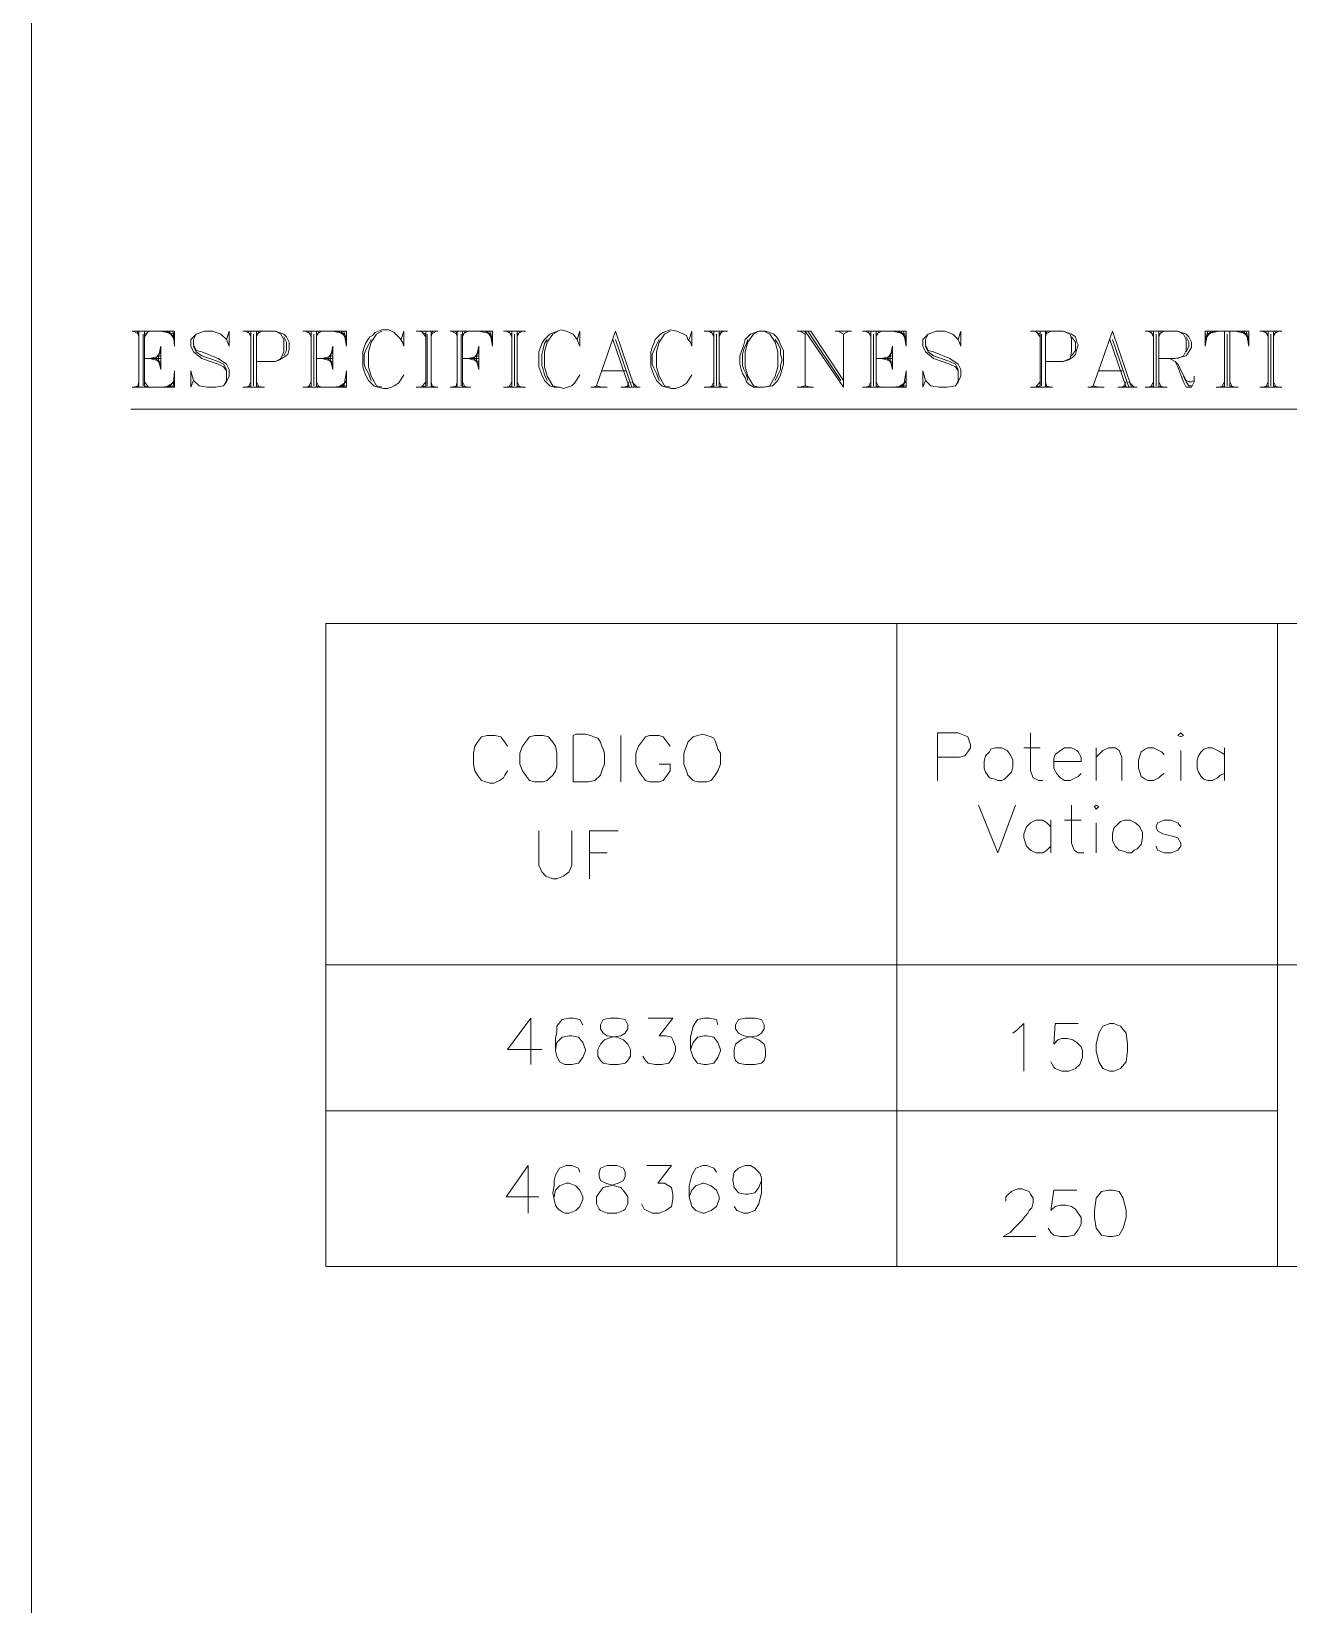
# Model space of a CAD drawing. Extents: x 604418 to 606014, y 1310869 to 1312555.
# Drawn here: x 605470.82 to 605489.36, y 1310934.24 to 1310957.45 of the extents above; entities that cross this region are included whole.
import ezdxf

# ---------------------------------------------------------------- set-up
doc = ezdxf.new("R2010")
doc.units = 0
doc.header["$MEASUREMENT"] = 0
doc.layers.get('0').update_dxf_attribs({"color": 10})

msp = doc.modelspace()

# ---------------------------------------------------------------- linework, layer by layer
at = {"color": 7, "lineweight": 13}
msp.add_lwpolyline([(605470.818, 1310924.029), (605531.002, 1310924.029), (605531.002, 1311001.915), (605470.818, 1311001.915)], close=True, dxfattribs=at)
for points in [[(605472.303, 1310953.026), (605472.928, 1310953.026), (605472.928, 1310952.805)], [(605472.324, 1310953.026), (605472.404, 1310952.986)], [(605472.384, 1310953.026), (605472.404, 1310952.946)], [(605472.404, 1310953.026), (605472.404, 1310952.201)], [(605472.485, 1310953.026), (605472.485, 1310952.201)], [(605472.545, 1310953.026), (605472.485, 1310952.946)], [(605472.565, 1310953.026), (605472.485, 1310952.986)], [(605472.726, 1310953.026), (605472.928, 1310952.986)], [(605472.807, 1310953.026), (605472.928, 1310952.946)], [(605472.847, 1310953.026), (605472.928, 1310952.905)], [(605472.908, 1310953.026), (605472.928, 1310952.805)], [(605473.693, 1310952.905), (605473.733, 1310953.026), (605473.733, 1310952.805), (605473.693, 1310952.905), (605473.613, 1310952.986), (605473.492, 1310953.026), (605473.371, 1310953.026), (605473.25, 1310952.986), (605473.17, 1310952.905), (605473.17, 1310952.805), (605473.21, 1310952.724), (605473.331, 1310952.623), (605473.572, 1310952.543), (605473.653, 1310952.503), (605473.693, 1310952.442), (605473.693, 1310952.301), (605473.653, 1310952.221)], [(605473.935, 1310953.026), (605474.418, 1310953.026), (605474.539, 1310952.986), (605474.579, 1310952.946), (605474.62, 1310952.865), (605474.62, 1310952.825), (605474.62, 1310952.764), (605474.599, 1310952.684), (605474.539, 1310952.644), (605474.479, 1310952.603), (605474.418, 1310952.583), (605474.317, 1310952.583), (605474.237, 1310952.583), (605474.136, 1310952.583)], [(605473.975, 1310953.026), (605474.056, 1310952.986)], [(605474.015, 1310953.026), (605474.056, 1310952.946)], [(605474.056, 1310953.026), (605474.056, 1310952.201)], [(605474.136, 1310953.026), (605474.136, 1310952.201)], [(605474.177, 1310953.026), (605474.136, 1310952.946)], [(605474.217, 1310953.026), (605474.136, 1310952.986)], [(605474.418, 1310953.026), (605474.499, 1310952.986), (605474.539, 1310952.905), (605474.539, 1310952.724), (605474.499, 1310952.623), (605474.418, 1310952.583)], [(605474.821, 1310953.026), (605475.465, 1310953.026), (605475.465, 1310952.805)], [(605474.861, 1310953.026), (605474.942, 1310952.986)], [(605474.902, 1310953.026), (605474.942, 1310952.946)], [(605474.942, 1310953.026), (605474.942, 1310952.201)], [(605475.022, 1310953.026), (605475.022, 1310952.201)], [(605475.063, 1310953.026), (605475.022, 1310952.946)], [(605475.103, 1310953.026), (605475.022, 1310952.986)], [(605475.264, 1310953.026), (605475.465, 1310952.986)], [(605475.345, 1310953.026), (605475.465, 1310952.946)], [(605475.385, 1310953.026), (605475.465, 1310952.905)], [(605475.425, 1310953.026), (605475.465, 1310952.805)], [(605476.271, 1310952.905), (605476.311, 1310953.026), (605476.311, 1310952.805), (605476.291, 1310952.865), (605476.251, 1310952.926), (605476.211, 1310952.966), (605476.17, 1310953.006), (605476.09, 1310953.046), (605475.989, 1310953.046), (605475.888, 1310953.006), (605475.848, 1310952.966), (605475.808, 1310952.946), (605475.768, 1310952.885), (605475.747, 1310952.845), (605475.727, 1310952.785), (605475.707, 1310952.724), (605475.707, 1310952.503), (605475.747, 1310952.382), (605475.788, 1310952.301), (605475.868, 1310952.221), (605475.929, 1310952.201), (605476.009, 1310952.18), (605476.07, 1310952.18), (605476.13, 1310952.201), (605476.17, 1310952.221), (605476.231, 1310952.261), (605476.271, 1310952.321), (605476.311, 1310952.382)], [(605475.989, 1310953.026), (605475.909, 1310952.986), (605475.828, 1310952.865), (605475.788, 1310952.724), (605475.788, 1310952.503), (605475.828, 1310952.362), (605475.909, 1310952.221), (605475.989, 1310952.201)], [(605476.493, 1310953.026), (605476.815, 1310953.026)], [(605476.553, 1310953.026), (605476.634, 1310952.986)], [(605476.573, 1310953.026), (605476.634, 1310952.946)], [(605476.634, 1310953.026), (605476.634, 1310952.201)], [(605476.714, 1310953.026), (605476.714, 1310952.201)], [(605476.734, 1310953.026), (605476.714, 1310952.946)], [(605476.795, 1310953.026), (605476.714, 1310952.986)], [(605476.996, 1310953.026), (605477.62, 1310953.026), (605477.62, 1310952.805)], [(605477.016, 1310953.026), (605477.097, 1310952.986)], [(605477.077, 1310953.026), (605477.097, 1310952.946)], [(605477.097, 1310953.026), (605477.097, 1310952.201)], [(605477.177, 1310953.026), (605477.177, 1310952.201)], [(605477.218, 1310953.026), (605477.177, 1310952.946)], [(605477.258, 1310953.026), (605477.177, 1310952.986)], [(605477.419, 1310953.026), (605477.62, 1310952.986)], [(605477.52, 1310953.026), (605477.62, 1310952.946)], [(605477.54, 1310953.026), (605477.62, 1310952.905)], [(605477.58, 1310953.026), (605477.62, 1310952.805)], [(605477.782, 1310953.026), (605478.104, 1310953.026)], [(605477.822, 1310953.026), (605477.902, 1310952.986)], [(605477.862, 1310953.026), (605477.902, 1310952.946)], [(605477.902, 1310953.026), (605477.902, 1310952.201)], [(605477.983, 1310953.026), (605477.983, 1310952.201)], [(605478.023, 1310953.026), (605477.983, 1310952.946)], [(605478.064, 1310953.026), (605477.983, 1310952.986)], [(605478.869, 1310952.905), (605478.909, 1310953.026), (605478.909, 1310952.805), (605478.889, 1310952.845), (605478.869, 1310952.905), (605478.809, 1310952.986), (605478.708, 1310953.026), (605478.627, 1310953.046), (605478.527, 1310953.006), (605478.466, 1310952.986), (605478.426, 1310952.946), (605478.386, 1310952.905), (605478.346, 1310952.845), (605478.325, 1310952.785), (605478.305, 1310952.724), (605478.305, 1310952.503), (605478.346, 1310952.382), (605478.386, 1310952.301), (605478.466, 1310952.221), (605478.527, 1310952.201), (605478.607, 1310952.201), (605478.668, 1310952.18), (605478.728, 1310952.201), (605478.789, 1310952.221), (605478.829, 1310952.261), (605478.869, 1310952.321), (605478.909, 1310952.382)], [(605478.587, 1310953.026), (605478.507, 1310952.986), (605478.426, 1310952.865), (605478.386, 1310952.724), (605478.386, 1310952.503), (605478.426, 1310952.362), (605478.507, 1310952.221), (605478.587, 1310952.201)], [(605479.433, 1310953.026), (605479.151, 1310952.221)], [(605479.433, 1310953.026), (605479.715, 1310952.201)], [(605480.521, 1310952.905), (605480.561, 1310953.026), (605480.561, 1310952.805), (605480.541, 1310952.865), (605480.501, 1310952.905), (605480.48, 1310952.966), (605480.44, 1310952.986), (605480.339, 1310953.026), (605480.239, 1310953.046), (605480.138, 1310953.006), (605480.098, 1310952.986), (605480.057, 1310952.946), (605480.017, 1310952.905), (605479.997, 1310952.845), (605479.977, 1310952.785), (605479.957, 1310952.724), (605479.957, 1310952.503), (605479.997, 1310952.382), (605480.037, 1310952.301), (605480.118, 1310952.221), (605480.178, 1310952.201), (605480.259, 1310952.18), (605480.319, 1310952.18), (605480.38, 1310952.201), (605480.42, 1310952.221), (605480.48, 1310952.261), (605480.521, 1310952.321), (605480.561, 1310952.382)], [(605480.239, 1310953.026), (605480.158, 1310952.986), (605480.078, 1310952.865), (605480.037, 1310952.724), (605480.037, 1310952.503), (605480.078, 1310952.362), (605480.158, 1310952.221), (605480.239, 1310952.201)], [(605480.742, 1310953.026), (605481.085, 1310953.026)], [(605480.803, 1310953.026), (605480.883, 1310952.986)], [(605480.843, 1310953.026), (605480.883, 1310952.946)], [(605480.883, 1310953.026), (605480.883, 1310952.201)], [(605480.964, 1310953.026), (605480.964, 1310952.201)], [(605481.004, 1310953.026), (605480.964, 1310952.946)], [(605481.024, 1310953.026), (605480.964, 1310952.986)], [(605481.548, 1310953.026), (605481.427, 1310952.986), (605481.346, 1310952.905), (605481.326, 1310952.825), (605481.266, 1310952.664), (605481.266, 1310952.543), (605481.286, 1310952.462), (605481.306, 1310952.402), (605481.346, 1310952.341), (605481.367, 1310952.281), (605481.407, 1310952.241), (605481.467, 1310952.201), (605481.548, 1310952.201), (605481.628, 1310952.201), (605481.749, 1310952.221), (605481.83, 1310952.301), (605481.87, 1310952.382), (605481.91, 1310952.543), (605481.91, 1310952.664), (605481.91, 1310952.744), (605481.87, 1310952.825), (605481.85, 1310952.885), (605481.81, 1310952.946), (605481.769, 1310952.986), (605481.709, 1310953.006), (605481.648, 1310953.026), (605481.548, 1310953.026)], [(605481.548, 1310953.026), (605481.467, 1310952.986), (605481.387, 1310952.865), (605481.346, 1310952.724), (605481.346, 1310952.503), (605481.387, 1310952.362), (605481.467, 1310952.221), (605481.548, 1310952.201)], [(605481.628, 1310952.201), (605481.709, 1310952.221), (605481.789, 1310952.362), (605481.83, 1310952.503), (605481.83, 1310952.724), (605481.789, 1310952.865), (605481.709, 1310952.986), (605481.628, 1310953.026)], [(605482.112, 1310953.026), (605482.313, 1310953.026)], [(605482.152, 1310953.026), (605482.233, 1310952.986)], [(605482.233, 1310952.221), (605482.233, 1310953.026), (605482.796, 1310952.201)], [(605482.273, 1310953.026), (605482.756, 1310952.301)], [(605482.313, 1310953.026), (605482.796, 1310952.301)], [(605482.676, 1310953.026), (605482.917, 1310953.026)], [(605482.716, 1310953.026), (605482.796, 1310952.986), (605482.877, 1310953.026)], [(605483.078, 1310953.026), (605483.723, 1310953.026), (605483.723, 1310952.805)], [(605483.119, 1310953.026), (605483.199, 1310952.986)], [(605483.159, 1310953.026), (605483.199, 1310952.946)], [(605483.199, 1310953.026), (605483.199, 1310952.201)], [(605483.28, 1310953.026), (605483.28, 1310952.201)], [(605483.32, 1310953.026), (605483.28, 1310952.946)], [(605483.36, 1310953.026), (605483.28, 1310952.986)], [(605483.522, 1310953.026), (605483.723, 1310952.986)], [(605483.602, 1310953.026), (605483.723, 1310952.946)], [(605483.642, 1310953.026), (605483.723, 1310952.905)], [(605483.683, 1310953.026), (605483.723, 1310952.805)], [(605484.488, 1310952.905), (605484.529, 1310953.026), (605484.529, 1310952.805), (605484.488, 1310952.905), (605484.408, 1310952.986), (605484.287, 1310953.026), (605484.166, 1310953.026), (605484.045, 1310952.986), (605483.965, 1310952.905), (605483.965, 1310952.805), (605484.005, 1310952.724), (605484.126, 1310952.623), (605484.367, 1310952.543), (605484.448, 1310952.503), (605484.488, 1310952.442), (605484.488, 1310952.301), (605484.448, 1310952.221)], [(605485.556, 1310953.026), (605486.039, 1310953.026), (605486.16, 1310952.986), (605486.22, 1310952.946), (605486.24, 1310952.865), (605486.261, 1310952.825), (605486.24, 1310952.764), (605486.22, 1310952.684), (605486.18, 1310952.644), (605486.12, 1310952.603), (605486.039, 1310952.583), (605485.958, 1310952.583), (605485.858, 1310952.583), (605485.777, 1310952.583)], [(605485.616, 1310953.026), (605485.697, 1310952.986)], [(605485.636, 1310953.026), (605485.697, 1310952.946)], [(605485.697, 1310953.026), (605485.697, 1310952.201)], [(605485.777, 1310953.026), (605485.777, 1310952.201)], [(605485.797, 1310953.026), (605485.777, 1310952.946)], [(605485.858, 1310953.026), (605485.777, 1310952.986)], [(605486.039, 1310953.026), (605486.14, 1310952.986), (605486.16, 1310952.905), (605486.16, 1310952.724), (605486.14, 1310952.623), (605486.039, 1310952.583)], [(605486.764, 1310953.026), (605486.482, 1310952.221)], [(605486.764, 1310953.026), (605487.046, 1310952.201)], [(605487.247, 1310953.026), (605487.731, 1310953.026), (605487.852, 1310952.986), (605487.892, 1310952.946), (605487.932, 1310952.865), (605487.932, 1310952.785), (605487.892, 1310952.724), (605487.852, 1310952.664), (605487.771, 1310952.644), (605487.691, 1310952.623), (605487.61, 1310952.623), (605487.529, 1310952.623), (605487.449, 1310952.623)], [(605487.288, 1310953.026), (605487.368, 1310952.986)], [(605487.328, 1310953.026), (605487.368, 1310952.946)], [(605487.368, 1310953.026), (605487.368, 1310952.201)], [(605487.449, 1310953.026), (605487.449, 1310952.201)], [(605487.489, 1310953.026), (605487.449, 1310952.946)], [(605487.529, 1310953.026), (605487.449, 1310952.986)], [(605487.731, 1310953.026), (605487.811, 1310952.986), (605487.852, 1310952.905), (605487.852, 1310952.744), (605487.811, 1310952.664), (605487.731, 1310952.623)], [(605488.134, 1310953.026), (605488.134, 1310952.805)], [(605488.778, 1310952.805), (605488.778, 1310953.026), (605488.134, 1310953.026)], [(605488.174, 1310953.026), (605488.134, 1310952.805)], [(605488.214, 1310953.026), (605488.134, 1310952.905)], [(605488.254, 1310953.026), (605488.134, 1310952.946)], [(605488.335, 1310953.026), (605488.134, 1310952.986)], [(605488.416, 1310953.026), (605488.416, 1310952.201)], [(605488.496, 1310953.026), (605488.496, 1310952.201)], [(605488.577, 1310953.026), (605488.778, 1310952.986)], [(605488.657, 1310953.026), (605488.778, 1310952.946)], [(605488.698, 1310953.026), (605488.778, 1310952.905)], [(605488.738, 1310953.026), (605488.778, 1310952.805)], [(605488.939, 1310953.026), (605489.261, 1310953.026)], [(605488.979, 1310953.026), (605489.06, 1310952.986)], [(605489.02, 1310953.026), (605489.06, 1310952.946)], [(605489.06, 1310953.026), (605489.06, 1310952.201)], [(605489.141, 1310953.026), (605489.141, 1310952.201)], [(605489.181, 1310953.026), (605489.141, 1310952.946)], [(605489.221, 1310953.026), (605489.141, 1310952.986)], [(605472.465, 1310952.986), (605472.465, 1310952.221)], [(605472.726, 1310952.805), (605472.686, 1310952.623), (605472.726, 1310952.462)], [(605472.726, 1310952.805), (605472.726, 1310952.462)], [(605473.25, 1310952.986), (605473.21, 1310952.905), (605473.21, 1310952.825), (605473.25, 1310952.744), (605473.331, 1310952.724), (605473.572, 1310952.623), (605473.693, 1310952.543), (605473.733, 1310952.462), (605473.733, 1310952.362), (605473.693, 1310952.281), (605473.653, 1310952.221), (605473.532, 1310952.201), (605473.411, 1310952.201), (605473.29, 1310952.221), (605473.21, 1310952.301), (605473.17, 1310952.442), (605473.17, 1310952.201), (605473.21, 1310952.301)], [(605473.21, 1310952.805), (605473.25, 1310952.724), (605473.331, 1310952.664), (605473.572, 1310952.583), (605473.653, 1310952.543), (605473.693, 1310952.462)], [(605474.096, 1310952.986), (605474.096, 1310952.221)], [(605474.539, 1310952.946), (605474.579, 1310952.865), (605474.579, 1310952.744), (605474.539, 1310952.664)], [(605474.982, 1310952.986), (605474.982, 1310952.221)], [(605475.264, 1310952.805), (605475.224, 1310952.623), (605475.264, 1310952.462)], [(605475.264, 1310952.805), (605475.264, 1310952.462)], [(605475.828, 1310952.905), (605475.788, 1310952.825), (605475.747, 1310952.744), (605475.727, 1310952.684), (605475.727, 1310952.603), (605475.727, 1310952.543), (605475.747, 1310952.482), (605475.788, 1310952.402), (605475.828, 1310952.301)], [(605476.654, 1310952.986), (605476.654, 1310952.221)], [(605477.157, 1310952.986), (605477.157, 1310952.221)], [(605477.419, 1310952.805), (605477.379, 1310952.623), (605477.419, 1310952.462)], [(605477.419, 1310952.805), (605477.419, 1310952.462)], [(605477.943, 1310952.986), (605477.943, 1310952.221)], [(605478.426, 1310952.905), (605478.386, 1310952.845), (605478.366, 1310952.764), (605478.346, 1310952.684), (605478.346, 1310952.603), (605478.346, 1310952.523), (605478.366, 1310952.462), (605478.386, 1310952.382), (605478.426, 1310952.301)], [(605479.393, 1310952.905), (605479.634, 1310952.201)], [(605479.433, 1310952.905), (605479.675, 1310952.201)], [(605480.078, 1310952.905), (605480.037, 1310952.825), (605479.997, 1310952.744), (605479.977, 1310952.684), (605479.977, 1310952.603), (605479.977, 1310952.543), (605479.997, 1310952.482), (605480.037, 1310952.402), (605480.078, 1310952.301)], [(605480.923, 1310952.986), (605480.923, 1310952.221)], [(605481.387, 1310952.905), (605481.367, 1310952.845), (605481.326, 1310952.764), (605481.306, 1310952.684), (605481.306, 1310952.603), (605481.306, 1310952.523), (605481.326, 1310952.462), (605481.367, 1310952.382), (605481.387, 1310952.301)], [(605481.789, 1310952.301), (605481.83, 1310952.382), (605481.87, 1310952.462), (605481.87, 1310952.523), (605481.89, 1310952.603), (605481.87, 1310952.684), (605481.87, 1310952.764), (605481.83, 1310952.845), (605481.789, 1310952.905)], [(605482.796, 1310952.986), (605482.796, 1310952.201)], [(605483.24, 1310952.986), (605483.24, 1310952.221)], [(605483.522, 1310952.805), (605483.481, 1310952.623), (605483.522, 1310952.462)], [(605483.522, 1310952.805), (605483.522, 1310952.462)], [(605484.045, 1310952.986), (605484.005, 1310952.905), (605484.005, 1310952.825), (605484.045, 1310952.744), (605484.126, 1310952.724), (605484.367, 1310952.623), (605484.488, 1310952.543), (605484.529, 1310952.462), (605484.529, 1310952.362), (605484.488, 1310952.281), (605484.448, 1310952.221), (605484.327, 1310952.201), (605484.206, 1310952.201), (605484.085, 1310952.221), (605484.005, 1310952.301), (605483.965, 1310952.442), (605483.965, 1310952.201), (605484.005, 1310952.301)], [(605484.005, 1310952.805), (605484.045, 1310952.724), (605484.126, 1310952.664), (605484.367, 1310952.583), (605484.448, 1310952.543), (605484.488, 1310952.462)], [(605485.717, 1310952.986), (605485.717, 1310952.221)], [(605486.16, 1310952.946), (605486.22, 1310952.865), (605486.22, 1310952.744), (605486.16, 1310952.664)], [(605486.724, 1310952.905), (605486.965, 1310952.201)], [(605486.764, 1310952.905), (605487.006, 1310952.201)], [(605487.409, 1310952.986), (605487.409, 1310952.221)], [(605487.852, 1310952.946), (605487.892, 1310952.865), (605487.892, 1310952.805), (605487.852, 1310952.724)], [(605488.456, 1310952.986), (605488.456, 1310952.221)], [(605489.1, 1310952.986), (605489.1, 1310952.221)], [(605472.485, 1310952.623), (605472.726, 1310952.623)], [(605472.726, 1310952.664), (605472.565, 1310952.623), (605472.726, 1310952.583)], [(605472.726, 1310952.724), (605472.646, 1310952.623), (605472.726, 1310952.543)], [(605475.022, 1310952.623), (605475.264, 1310952.623)], [(605475.264, 1310952.664), (605475.103, 1310952.623), (605475.264, 1310952.583)], [(605475.264, 1310952.724), (605475.184, 1310952.623), (605475.264, 1310952.543)], [(605477.177, 1310952.623), (605477.419, 1310952.623)], [(605477.419, 1310952.664), (605477.258, 1310952.623), (605477.419, 1310952.583)], [(605477.419, 1310952.724), (605477.339, 1310952.623), (605477.419, 1310952.543)], [(605483.28, 1310952.623), (605483.522, 1310952.623)], [(605483.522, 1310952.664), (605483.36, 1310952.623), (605483.522, 1310952.583)], [(605483.522, 1310952.724), (605483.441, 1310952.623), (605483.522, 1310952.543)], [(605487.61, 1310952.623), (605487.691, 1310952.583), (605487.731, 1310952.503), (605487.811, 1310952.281), (605487.852, 1310952.201), (605487.932, 1310952.201), (605487.972, 1310952.281), (605487.972, 1310952.362)], [(605487.691, 1310952.583), (605487.731, 1310952.543), (605487.852, 1310952.301), (605487.892, 1310952.281), (605487.932, 1310952.281), (605487.972, 1310952.301)], [(605472.303, 1310952.201), (605472.928, 1310952.201), (605472.928, 1310952.442)], [(605472.847, 1310952.201), (605472.928, 1310952.301)], [(605472.908, 1310952.201), (605472.928, 1310952.442)], [(605474.821, 1310952.201), (605475.465, 1310952.201), (605475.465, 1310952.442)], [(605475.385, 1310952.201), (605475.465, 1310952.301)], [(605475.425, 1310952.201), (605475.465, 1310952.442)], [(605479.232, 1310952.442), (605479.594, 1310952.442)], [(605483.078, 1310952.201), (605483.723, 1310952.201), (605483.723, 1310952.442)], [(605483.642, 1310952.201), (605483.723, 1310952.301)], [(605483.683, 1310952.201), (605483.723, 1310952.442)], [(605486.563, 1310952.442), (605486.925, 1310952.442)], [(605487.811, 1310952.362), (605487.852, 1310952.281), (605487.892, 1310952.221), (605487.932, 1310952.221)], [(605472.404, 1310952.221), (605472.324, 1310952.201)], [(605472.404, 1310952.281), (605472.384, 1310952.201)], [(605472.485, 1310952.281), (605472.545, 1310952.201)], [(605472.485, 1310952.221), (605472.565, 1310952.201)], [(605472.726, 1310952.201), (605472.928, 1310952.221)], [(605472.807, 1310952.201), (605472.928, 1310952.281)], [(605473.935, 1310952.201), (605474.257, 1310952.201)], [(605474.056, 1310952.221), (605473.975, 1310952.201)], [(605474.056, 1310952.281), (605474.015, 1310952.201)], [(605474.136, 1310952.281), (605474.177, 1310952.201)], [(605474.136, 1310952.221), (605474.217, 1310952.201)], [(605474.942, 1310952.221), (605474.861, 1310952.201)], [(605474.942, 1310952.281), (605474.902, 1310952.201)], [(605475.022, 1310952.281), (605475.063, 1310952.201)], [(605475.022, 1310952.221), (605475.103, 1310952.201)], [(605475.264, 1310952.201), (605475.465, 1310952.221)], [(605475.345, 1310952.201), (605475.465, 1310952.281)], [(605476.493, 1310952.201), (605476.815, 1310952.201)], [(605476.634, 1310952.221), (605476.553, 1310952.201)], [(605476.634, 1310952.281), (605476.573, 1310952.201)], [(605476.714, 1310952.281), (605476.734, 1310952.201)], [(605476.714, 1310952.221), (605476.795, 1310952.201)], [(605476.996, 1310952.201), (605477.298, 1310952.201)], [(605477.097, 1310952.221), (605477.016, 1310952.201)], [(605477.097, 1310952.281), (605477.077, 1310952.201)], [(605477.177, 1310952.281), (605477.218, 1310952.201)], [(605477.177, 1310952.221), (605477.258, 1310952.201)], [(605477.782, 1310952.201), (605478.104, 1310952.201)], [(605477.902, 1310952.221), (605477.822, 1310952.201)], [(605477.902, 1310952.281), (605477.862, 1310952.201)], [(605477.983, 1310952.281), (605478.023, 1310952.201)], [(605477.983, 1310952.221), (605478.064, 1310952.201)], [(605479.071, 1310952.201), (605479.312, 1310952.201)], [(605479.111, 1310952.201), (605479.151, 1310952.221), (605479.232, 1310952.201)], [(605479.514, 1310952.201), (605479.796, 1310952.201)], [(605479.634, 1310952.221), (605479.554, 1310952.201)], [(605479.634, 1310952.281), (605479.594, 1310952.201)], [(605479.675, 1310952.281), (605479.755, 1310952.201)], [(605480.742, 1310952.201), (605481.085, 1310952.201)], [(605480.883, 1310952.221), (605480.803, 1310952.201)], [(605480.883, 1310952.281), (605480.843, 1310952.201)], [(605480.964, 1310952.281), (605481.004, 1310952.201)], [(605480.964, 1310952.221), (605481.024, 1310952.201)], [(605482.112, 1310952.201), (605482.353, 1310952.201)], [(605482.152, 1310952.201), (605482.233, 1310952.221), (605482.313, 1310952.201)], [(605483.199, 1310952.221), (605483.119, 1310952.201)], [(605483.199, 1310952.281), (605483.159, 1310952.201)], [(605483.28, 1310952.281), (605483.32, 1310952.201)], [(605483.28, 1310952.221), (605483.36, 1310952.201)], [(605483.522, 1310952.201), (605483.723, 1310952.221)], [(605483.602, 1310952.201), (605483.723, 1310952.281)], [(605485.556, 1310952.201), (605485.878, 1310952.201)], [(605485.697, 1310952.221), (605485.616, 1310952.201)], [(605485.697, 1310952.281), (605485.636, 1310952.201)], [(605485.777, 1310952.281), (605485.797, 1310952.201)], [(605485.777, 1310952.221), (605485.858, 1310952.201)], [(605486.402, 1310952.201), (605486.643, 1310952.201)], [(605486.442, 1310952.201), (605486.482, 1310952.221), (605486.563, 1310952.201)], [(605486.845, 1310952.201), (605487.127, 1310952.201)], [(605486.965, 1310952.221), (605486.885, 1310952.201)], [(605486.965, 1310952.281), (605486.925, 1310952.201)], [(605487.006, 1310952.281), (605487.086, 1310952.201)], [(605487.247, 1310952.201), (605487.57, 1310952.201)], [(605487.368, 1310952.221), (605487.288, 1310952.201)], [(605487.368, 1310952.281), (605487.328, 1310952.201)], [(605487.449, 1310952.281), (605487.489, 1310952.201)], [(605487.449, 1310952.221), (605487.529, 1310952.201)], [(605488.295, 1310952.201), (605488.617, 1310952.201)], [(605488.416, 1310952.221), (605488.335, 1310952.201)], [(605488.416, 1310952.281), (605488.375, 1310952.201)], [(605488.496, 1310952.281), (605488.536, 1310952.201)], [(605488.496, 1310952.221), (605488.577, 1310952.201)], [(605488.939, 1310952.201), (605489.261, 1310952.201)], [(605489.06, 1310952.221), (605488.979, 1310952.201)], [(605489.06, 1310952.281), (605489.02, 1310952.201)], [(605489.141, 1310952.281), (605489.181, 1310952.201)], [(605489.141, 1310952.221), (605489.221, 1310952.201)], [(605472.283, 1310951.878), (605496.23, 1310951.878)], [(605475.163, 1310948.716), (605529.179, 1310948.716)], [(605475.163, 1310939.23), (605475.163, 1310948.716)], [(605483.582, 1310939.23), (605483.582, 1310948.716)], [(605489.201, 1310939.23), (605489.201, 1310948.716)], [(605477.842, 1310946.904), (605477.802, 1310946.964), (605477.741, 1310947.045), (605477.661, 1310947.065), (605477.54, 1310947.065), (605477.459, 1310947.045), (605477.399, 1310946.964), (605477.359, 1310946.904), (605477.339, 1310946.803), (605477.339, 1310946.642), (605477.359, 1310946.541), (605477.399, 1310946.481), (605477.459, 1310946.4), (605477.52, 1310946.38), (605477.58, 1310946.36), (605477.641, 1310946.36), (605477.681, 1310946.38), (605477.721, 1310946.4), (605477.782, 1310946.44), (605477.802, 1310946.481), (605477.842, 1310946.541)], [(605478.245, 1310947.065), (605478.164, 1310947.045), (605478.104, 1310946.964), (605478.064, 1310946.904), (605478.023, 1310946.803), (605478.023, 1310946.642), (605478.064, 1310946.541), (605478.104, 1310946.481), (605478.164, 1310946.4), (605478.245, 1310946.38), (605478.366, 1310946.38), (605478.426, 1310946.4), (605478.466, 1310946.44), (605478.507, 1310946.481), (605478.547, 1310946.541), (605478.567, 1310946.602), (605478.567, 1310946.682), (605478.567, 1310946.743), (605478.567, 1310946.803), (605478.547, 1310946.904), (605478.507, 1310946.964), (605478.446, 1310947.045), (605478.366, 1310947.065), (605478.245, 1310947.065)], [(605478.809, 1310946.38), (605478.809, 1310947.065), (605478.849, 1310947.085), (605478.909, 1310947.085), (605478.99, 1310947.085), (605479.071, 1310947.065), (605479.111, 1310947.045), (605479.171, 1310947.025), (605479.212, 1310946.964), (605479.232, 1310946.904), (605479.252, 1310946.863), (605479.272, 1310946.803), (605479.272, 1310946.642), (605479.232, 1310946.541), (605479.212, 1310946.481), (605479.131, 1310946.4), (605479.03, 1310946.38), (605478.809, 1310946.38)], [(605479.514, 1310947.065), (605479.514, 1310946.38)], [(605480.239, 1310946.904), (605480.198, 1310946.964), (605480.138, 1310947.045), (605480.078, 1310947.065), (605479.937, 1310947.065), (605479.876, 1310947.045), (605479.816, 1310946.964), (605479.775, 1310946.904), (605479.735, 1310946.803), (605479.735, 1310946.642), (605479.775, 1310946.541), (605479.816, 1310946.481), (605479.876, 1310946.4), (605479.937, 1310946.38), (605480.078, 1310946.38), (605480.138, 1310946.4), (605480.198, 1310946.481), (605480.239, 1310946.541), (605480.239, 1310946.642), (605480.078, 1310946.642)], [(605480.641, 1310947.065), (605480.581, 1310947.045), (605480.501, 1310946.964), (605480.48, 1310946.904), (605480.44, 1310946.803), (605480.44, 1310946.642), (605480.48, 1310946.541), (605480.501, 1310946.481), (605480.581, 1310946.4), (605480.641, 1310946.38), (605480.782, 1310946.38), (605480.843, 1310946.4), (605480.903, 1310946.481), (605480.944, 1310946.541), (605480.984, 1310946.642), (605480.984, 1310946.803), (605480.944, 1310946.863), (605480.923, 1310946.924), (605480.903, 1310946.984), (605480.883, 1310947.025), (605480.843, 1310947.045), (605480.782, 1310947.065), (605480.722, 1310947.085), (605480.641, 1310947.065)], [(605484.186, 1310946.4), (605484.186, 1310947.105), (605484.488, 1310947.105), (605484.589, 1310947.065), (605484.629, 1310947.045), (605484.649, 1310946.984), (605484.67, 1310946.924), (605484.67, 1310946.884), (605484.629, 1310946.823), (605484.589, 1310946.763), (605484.508, 1310946.743), (605484.448, 1310946.743), (605484.367, 1310946.743), (605484.267, 1310946.743), (605484.186, 1310946.743)], [(605485.556, 1310947.105), (605485.556, 1310946.541), (605485.596, 1310946.44), (605485.677, 1310946.4), (605485.737, 1310946.4)], [(605487.731, 1310947.065), (605487.771, 1310947.045), (605487.811, 1310947.065), (605487.771, 1310947.105), (605487.731, 1310947.065)], [(605485.032, 1310946.884), (605484.972, 1310946.863), (605484.951, 1310946.823), (605484.891, 1310946.763), (605484.871, 1310946.682), (605484.871, 1310946.581), (605484.891, 1310946.521), (605484.951, 1310946.44), (605485.032, 1310946.42), (605485.072, 1310946.4), (605485.133, 1310946.4), (605485.173, 1310946.42), (605485.213, 1310946.461), (605485.274, 1310946.521), (605485.294, 1310946.602), (605485.294, 1310946.702), (605485.254, 1310946.783), (605485.213, 1310946.843), (605485.133, 1310946.884), (605485.072, 1310946.884), (605485.032, 1310946.884)], [(605485.455, 1310946.884), (605485.697, 1310946.884)], [(605485.898, 1310946.682), (605486.301, 1310946.682), (605486.301, 1310946.743), (605486.261, 1310946.823), (605486.24, 1310946.843), (605486.16, 1310946.884), (605486.059, 1310946.884), (605485.999, 1310946.843), (605485.918, 1310946.783), (605485.898, 1310946.722), (605485.898, 1310946.682), (605485.898, 1310946.581), (605485.938, 1310946.501), (605485.999, 1310946.44), (605486.059, 1310946.4), (605486.14, 1310946.4), (605486.22, 1310946.44), (605486.261, 1310946.461), (605486.301, 1310946.501)], [(605486.522, 1310946.884), (605486.522, 1310946.4)], [(605486.522, 1310946.743), (605486.623, 1310946.843), (605486.704, 1310946.884), (605486.804, 1310946.884), (605486.865, 1310946.843), (605486.905, 1310946.743), (605486.905, 1310946.4)], [(605487.529, 1310946.783), (605487.489, 1310946.823), (605487.449, 1310946.843), (605487.368, 1310946.884), (605487.288, 1310946.884), (605487.247, 1310946.863), (605487.187, 1310946.823), (605487.167, 1310946.763), (605487.147, 1310946.702), (605487.147, 1310946.642), (605487.147, 1310946.581), (605487.167, 1310946.521), (605487.187, 1310946.461), (605487.247, 1310946.42), (605487.288, 1310946.4), (605487.368, 1310946.4), (605487.449, 1310946.44), (605487.489, 1310946.481), (605487.529, 1310946.501)], [(605487.771, 1310946.843), (605487.771, 1310946.4)], [(605488.416, 1310946.783), (605488.355, 1310946.823), (605488.315, 1310946.843), (605488.234, 1310946.884), (605488.174, 1310946.884), (605488.113, 1310946.863), (605488.073, 1310946.823), (605488.033, 1310946.763), (605488.013, 1310946.702), (605488.013, 1310946.642), (605488.013, 1310946.581), (605488.033, 1310946.521), (605488.073, 1310946.461), (605488.113, 1310946.42), (605488.174, 1310946.4), (605488.234, 1310946.4), (605488.315, 1310946.44), (605488.355, 1310946.481), (605488.416, 1310946.501)], [(605488.416, 1310946.884), (605488.416, 1310946.4)], [(605484.79, 1310946.038), (605485.072, 1310945.333), (605485.334, 1310946.038)], [(605486.16, 1310946.038), (605486.16, 1310945.474), (605486.2, 1310945.373), (605486.261, 1310945.333), (605486.341, 1310945.333)], [(605486.502, 1310946.017), (605486.522, 1310945.977), (605486.563, 1310946.017), (605486.522, 1310946.038), (605486.502, 1310946.017)], [(605485.858, 1310945.715), (605485.797, 1310945.776), (605485.737, 1310945.816), (605485.636, 1310945.816), (605485.556, 1310945.776), (605485.495, 1310945.715), (605485.455, 1310945.615), (605485.455, 1310945.554), (605485.495, 1310945.433), (605485.556, 1310945.373), (605485.636, 1310945.333), (605485.737, 1310945.333), (605485.797, 1310945.373), (605485.858, 1310945.433)], [(605485.858, 1310945.816), (605485.858, 1310945.333)], [(605486.059, 1310945.816), (605486.301, 1310945.816)], [(605486.945, 1310945.816), (605486.885, 1310945.796), (605486.845, 1310945.756), (605486.784, 1310945.695), (605486.764, 1310945.615), (605486.764, 1310945.514), (605486.804, 1310945.433), (605486.865, 1310945.373), (605486.945, 1310945.353), (605486.986, 1310945.333), (605487.046, 1310945.333), (605487.086, 1310945.373), (605487.127, 1310945.393), (605487.187, 1310945.454), (605487.207, 1310945.554), (605487.207, 1310945.635), (605487.167, 1310945.715), (605487.106, 1310945.776), (605487.026, 1310945.816), (605486.986, 1310945.816), (605486.945, 1310945.816)], [(605487.771, 1310945.715), (605487.731, 1310945.776), (605487.63, 1310945.816), (605487.529, 1310945.816), (605487.429, 1310945.776), (605487.409, 1310945.715), (605487.429, 1310945.655), (605487.509, 1310945.615), (605487.67, 1310945.574), (605487.731, 1310945.554), (605487.771, 1310945.474), (605487.771, 1310945.433), (605487.731, 1310945.373), (605487.63, 1310945.333), (605487.529, 1310945.333), (605487.429, 1310945.373), (605487.409, 1310945.433)], [(605478.305, 1310945.655), (605478.305, 1310945.151), (605478.346, 1310945.051), (605478.406, 1310944.99), (605478.507, 1310944.95), (605478.567, 1310944.95), (605478.668, 1310944.99), (605478.748, 1310945.051), (605478.789, 1310945.151), (605478.789, 1310945.655)], [(605479.05, 1310944.95), (605479.05, 1310945.655), (605479.473, 1310945.655)], [(605486.522, 1310945.776), (605486.522, 1310945.333)], [(605479.05, 1310945.333), (605479.312, 1310945.333)], [(605475.163, 1310943.681), (605529.179, 1310943.681)], [(605478.184, 1310942.896), (605477.842, 1310942.433), (605478.346, 1310942.433)], [(605478.184, 1310942.896), (605478.184, 1310942.211)], [(605478.95, 1310942.795), (605478.909, 1310942.876), (605478.809, 1310942.896), (605478.748, 1310942.896), (605478.648, 1310942.876), (605478.567, 1310942.775), (605478.567, 1310942.694), (605478.547, 1310942.594), (605478.547, 1310942.513), (605478.547, 1310942.412), (605478.567, 1310942.332), (605478.607, 1310942.251), (605478.688, 1310942.211), (605478.728, 1310942.211), (605478.789, 1310942.211), (605478.889, 1310942.231), (605478.95, 1310942.312), (605478.99, 1310942.412), (605478.99, 1310942.433), (605478.95, 1310942.533), (605478.889, 1310942.614), (605478.789, 1310942.634), (605478.748, 1310942.634), (605478.648, 1310942.614), (605478.567, 1310942.533), (605478.547, 1310942.433)], [(605479.353, 1310942.896), (605479.252, 1310942.876), (605479.212, 1310942.795), (605479.212, 1310942.735), (605479.252, 1310942.674), (605479.312, 1310942.634), (605479.453, 1310942.614), (605479.554, 1310942.574), (605479.614, 1310942.513), (605479.655, 1310942.433), (605479.655, 1310942.332), (605479.614, 1310942.271), (605479.574, 1310942.231), (605479.473, 1310942.211), (605479.353, 1310942.211), (605479.252, 1310942.231), (605479.212, 1310942.271), (605479.171, 1310942.332), (605479.171, 1310942.433), (605479.212, 1310942.513), (605479.272, 1310942.574), (605479.373, 1310942.614), (605479.514, 1310942.634), (605479.574, 1310942.674), (605479.614, 1310942.735), (605479.614, 1310942.795), (605479.574, 1310942.876), (605479.473, 1310942.896), (605479.353, 1310942.896)], [(605479.916, 1310942.896), (605480.279, 1310942.896), (605480.078, 1310942.634), (605480.178, 1310942.634), (605480.259, 1310942.614), (605480.279, 1310942.574), (605480.319, 1310942.473), (605480.319, 1310942.412), (605480.279, 1310942.312), (605480.219, 1310942.231), (605480.118, 1310942.211), (605480.017, 1310942.211), (605479.916, 1310942.231), (605479.876, 1310942.271), (605479.836, 1310942.332)], [(605480.944, 1310942.795), (605480.923, 1310942.876), (605480.823, 1310942.896), (605480.742, 1310942.896), (605480.641, 1310942.876), (605480.581, 1310942.775), (605480.541, 1310942.614), (605480.541, 1310942.433), (605480.581, 1310942.312), (605480.641, 1310942.231), (605480.742, 1310942.211), (605480.782, 1310942.211), (605480.883, 1310942.231), (605480.944, 1310942.312), (605480.984, 1310942.412), (605480.984, 1310942.433), (605480.944, 1310942.533), (605480.883, 1310942.614), (605480.782, 1310942.634), (605480.742, 1310942.634), (605480.641, 1310942.614), (605480.581, 1310942.533), (605480.541, 1310942.433)], [(605481.346, 1310942.896), (605481.246, 1310942.876), (605481.205, 1310942.795), (605481.205, 1310942.735), (605481.246, 1310942.674), (605481.326, 1310942.634), (605481.447, 1310942.614), (605481.548, 1310942.574), (605481.628, 1310942.513), (605481.648, 1310942.433), (605481.648, 1310942.332), (605481.628, 1310942.271), (605481.588, 1310942.231), (605481.487, 1310942.211), (605481.346, 1310942.211), (605481.246, 1310942.231), (605481.205, 1310942.271), (605481.185, 1310942.332), (605481.185, 1310942.433), (605481.205, 1310942.513), (605481.286, 1310942.574), (605481.387, 1310942.614), (605481.528, 1310942.634), (605481.588, 1310942.674), (605481.628, 1310942.735), (605481.628, 1310942.795), (605481.588, 1310942.876), (605481.487, 1310942.896), (605481.346, 1310942.896)], [(605485.294, 1310942.674), (605485.354, 1310942.715), (605485.455, 1310942.815), (605485.455, 1310942.11)], [(605486.261, 1310942.815), (605485.918, 1310942.815), (605485.898, 1310942.513), (605485.958, 1310942.574), (605486.019, 1310942.594), (605486.099, 1310942.594), (605486.18, 1310942.574), (605486.24, 1310942.533), (605486.301, 1310942.473), (605486.321, 1310942.412), (605486.321, 1310942.312), (605486.281, 1310942.211), (605486.22, 1310942.151), (605486.12, 1310942.11), (605486.019, 1310942.11), (605485.918, 1310942.151), (605485.898, 1310942.171), (605485.858, 1310942.251)], [(605486.724, 1310942.815), (605486.623, 1310942.775), (605486.563, 1310942.674), (605486.522, 1310942.513), (605486.522, 1310942.412), (605486.563, 1310942.251), (605486.623, 1310942.151), (605486.724, 1310942.11), (605486.784, 1310942.11), (605486.885, 1310942.151), (605486.965, 1310942.251), (605486.986, 1310942.412), (605486.986, 1310942.513), (605486.965, 1310942.674), (605486.885, 1310942.775), (605486.784, 1310942.815), (605486.724, 1310942.815)], [(605475.163, 1310941.526), (605489.201, 1310941.526)], [(605478.144, 1310940.721), (605477.822, 1310940.257), (605478.305, 1310940.257)], [(605478.144, 1310940.721), (605478.144, 1310940.016)], [(605478.909, 1310940.62), (605478.889, 1310940.68), (605478.789, 1310940.721), (605478.708, 1310940.721), (605478.607, 1310940.68), (605478.547, 1310940.58), (605478.527, 1310940.499), (605478.527, 1310940.419), (605478.507, 1310940.318), (605478.527, 1310940.217), (605478.547, 1310940.137), (605478.587, 1310940.076), (605478.648, 1310940.036), (605478.688, 1310940.016), (605478.748, 1310940.016), (605478.849, 1310940.056), (605478.909, 1310940.116), (605478.95, 1310940.217), (605478.95, 1310940.257), (605478.909, 1310940.358), (605478.849, 1310940.419), (605478.748, 1310940.459), (605478.708, 1310940.459), (605478.607, 1310940.419), (605478.547, 1310940.358), (605478.527, 1310940.257)], [(605479.312, 1310940.721), (605479.212, 1310940.68), (605479.191, 1310940.62), (605479.191, 1310940.56), (605479.212, 1310940.499), (605479.292, 1310940.459), (605479.413, 1310940.419), (605479.514, 1310940.398), (605479.574, 1310940.318), (605479.614, 1310940.257), (605479.614, 1310940.157), (605479.574, 1310940.076), (605479.554, 1310940.056), (605479.453, 1310940.016), (605479.312, 1310940.016), (605479.212, 1310940.056), (605479.191, 1310940.076), (605479.151, 1310940.157), (605479.151, 1310940.257), (605479.191, 1310940.318), (605479.252, 1310940.398), (605479.353, 1310940.419), (605479.473, 1310940.459), (605479.554, 1310940.499), (605479.574, 1310940.56), (605479.574, 1310940.62), (605479.554, 1310940.68), (605479.453, 1310940.721), (605479.312, 1310940.721)], [(605479.896, 1310940.721), (605480.259, 1310940.721), (605480.057, 1310940.459), (605480.158, 1310940.459), (605480.219, 1310940.419), (605480.259, 1310940.398), (605480.279, 1310940.298), (605480.279, 1310940.217), (605480.259, 1310940.116), (605480.178, 1310940.056), (605480.078, 1310940.016), (605479.977, 1310940.016), (605479.896, 1310940.056), (605479.856, 1310940.076), (605479.816, 1310940.157)], [(605480.923, 1310940.62), (605480.883, 1310940.68), (605480.782, 1310940.721), (605480.722, 1310940.721), (605480.621, 1310940.68), (605480.561, 1310940.58), (605480.521, 1310940.419), (605480.521, 1310940.257), (605480.561, 1310940.116), (605480.621, 1310940.056), (605480.722, 1310940.016), (605480.742, 1310940.016), (605480.843, 1310940.056), (605480.923, 1310940.116), (605480.964, 1310940.217), (605480.964, 1310940.257), (605480.923, 1310940.358), (605480.843, 1310940.419), (605480.742, 1310940.459), (605480.722, 1310940.459), (605480.621, 1310940.419), (605480.561, 1310940.358), (605480.521, 1310940.257)], [(605481.588, 1310940.499), (605481.548, 1310940.398), (605481.487, 1310940.318), (605481.387, 1310940.298), (605481.346, 1310940.298), (605481.246, 1310940.318), (605481.185, 1310940.398), (605481.165, 1310940.499), (605481.165, 1310940.519), (605481.185, 1310940.62), (605481.246, 1310940.68), (605481.346, 1310940.721), (605481.427, 1310940.721), (605481.487, 1310940.68), (605481.528, 1310940.64), (605481.568, 1310940.6), (605481.588, 1310940.539), (605481.588, 1310940.459), (605481.588, 1310940.398), (605481.588, 1310940.318), (605481.548, 1310940.157), (605481.487, 1310940.056), (605481.387, 1310940.016), (605481.326, 1310940.016), (605481.226, 1310940.056), (605481.185, 1310940.116)], [(605485.193, 1310940.197), (605485.193, 1310940.257), (605485.233, 1310940.298), (605485.274, 1310940.338), (605485.314, 1310940.358), (605485.374, 1310940.378), (605485.435, 1310940.378), (605485.475, 1310940.358), (605485.536, 1310940.338), (605485.556, 1310940.298), (605485.596, 1310940.237), (605485.596, 1310940.177), (605485.576, 1310940.096), (605485.536, 1310940.056), (605485.515, 1310940.016), (605485.475, 1310939.975), (605485.435, 1310939.915), (605485.374, 1310939.855), (605485.314, 1310939.794), (605485.254, 1310939.734), (605485.153, 1310939.673), (605485.636, 1310939.673)], [(605486.24, 1310940.358), (605485.898, 1310940.358), (605485.858, 1310940.056), (605485.918, 1310940.116), (605485.999, 1310940.137), (605486.079, 1310940.137), (605486.16, 1310940.116), (605486.22, 1310940.076), (605486.261, 1310940.016), (605486.301, 1310939.955), (605486.301, 1310939.855), (605486.261, 1310939.774), (605486.2, 1310939.694), (605486.099, 1310939.673), (605485.999, 1310939.673), (605485.898, 1310939.694), (605485.858, 1310939.734), (605485.817, 1310939.794)], [(605486.704, 1310940.358), (605486.603, 1310940.338), (605486.522, 1310940.237), (605486.502, 1310940.056), (605486.502, 1310939.955), (605486.522, 1310939.794), (605486.603, 1310939.694), (605486.704, 1310939.673), (605486.764, 1310939.673), (605486.865, 1310939.694), (605486.925, 1310939.794), (605486.965, 1310939.955), (605486.965, 1310940.056), (605486.925, 1310940.237), (605486.865, 1310940.338), (605486.764, 1310940.358), (605486.704, 1310940.358)], [(605475.163, 1310939.23), (605529.179, 1310939.23)]]:
    msp.add_lwpolyline(points, dxfattribs=at)

doc.saveas('drawing.dxf')
